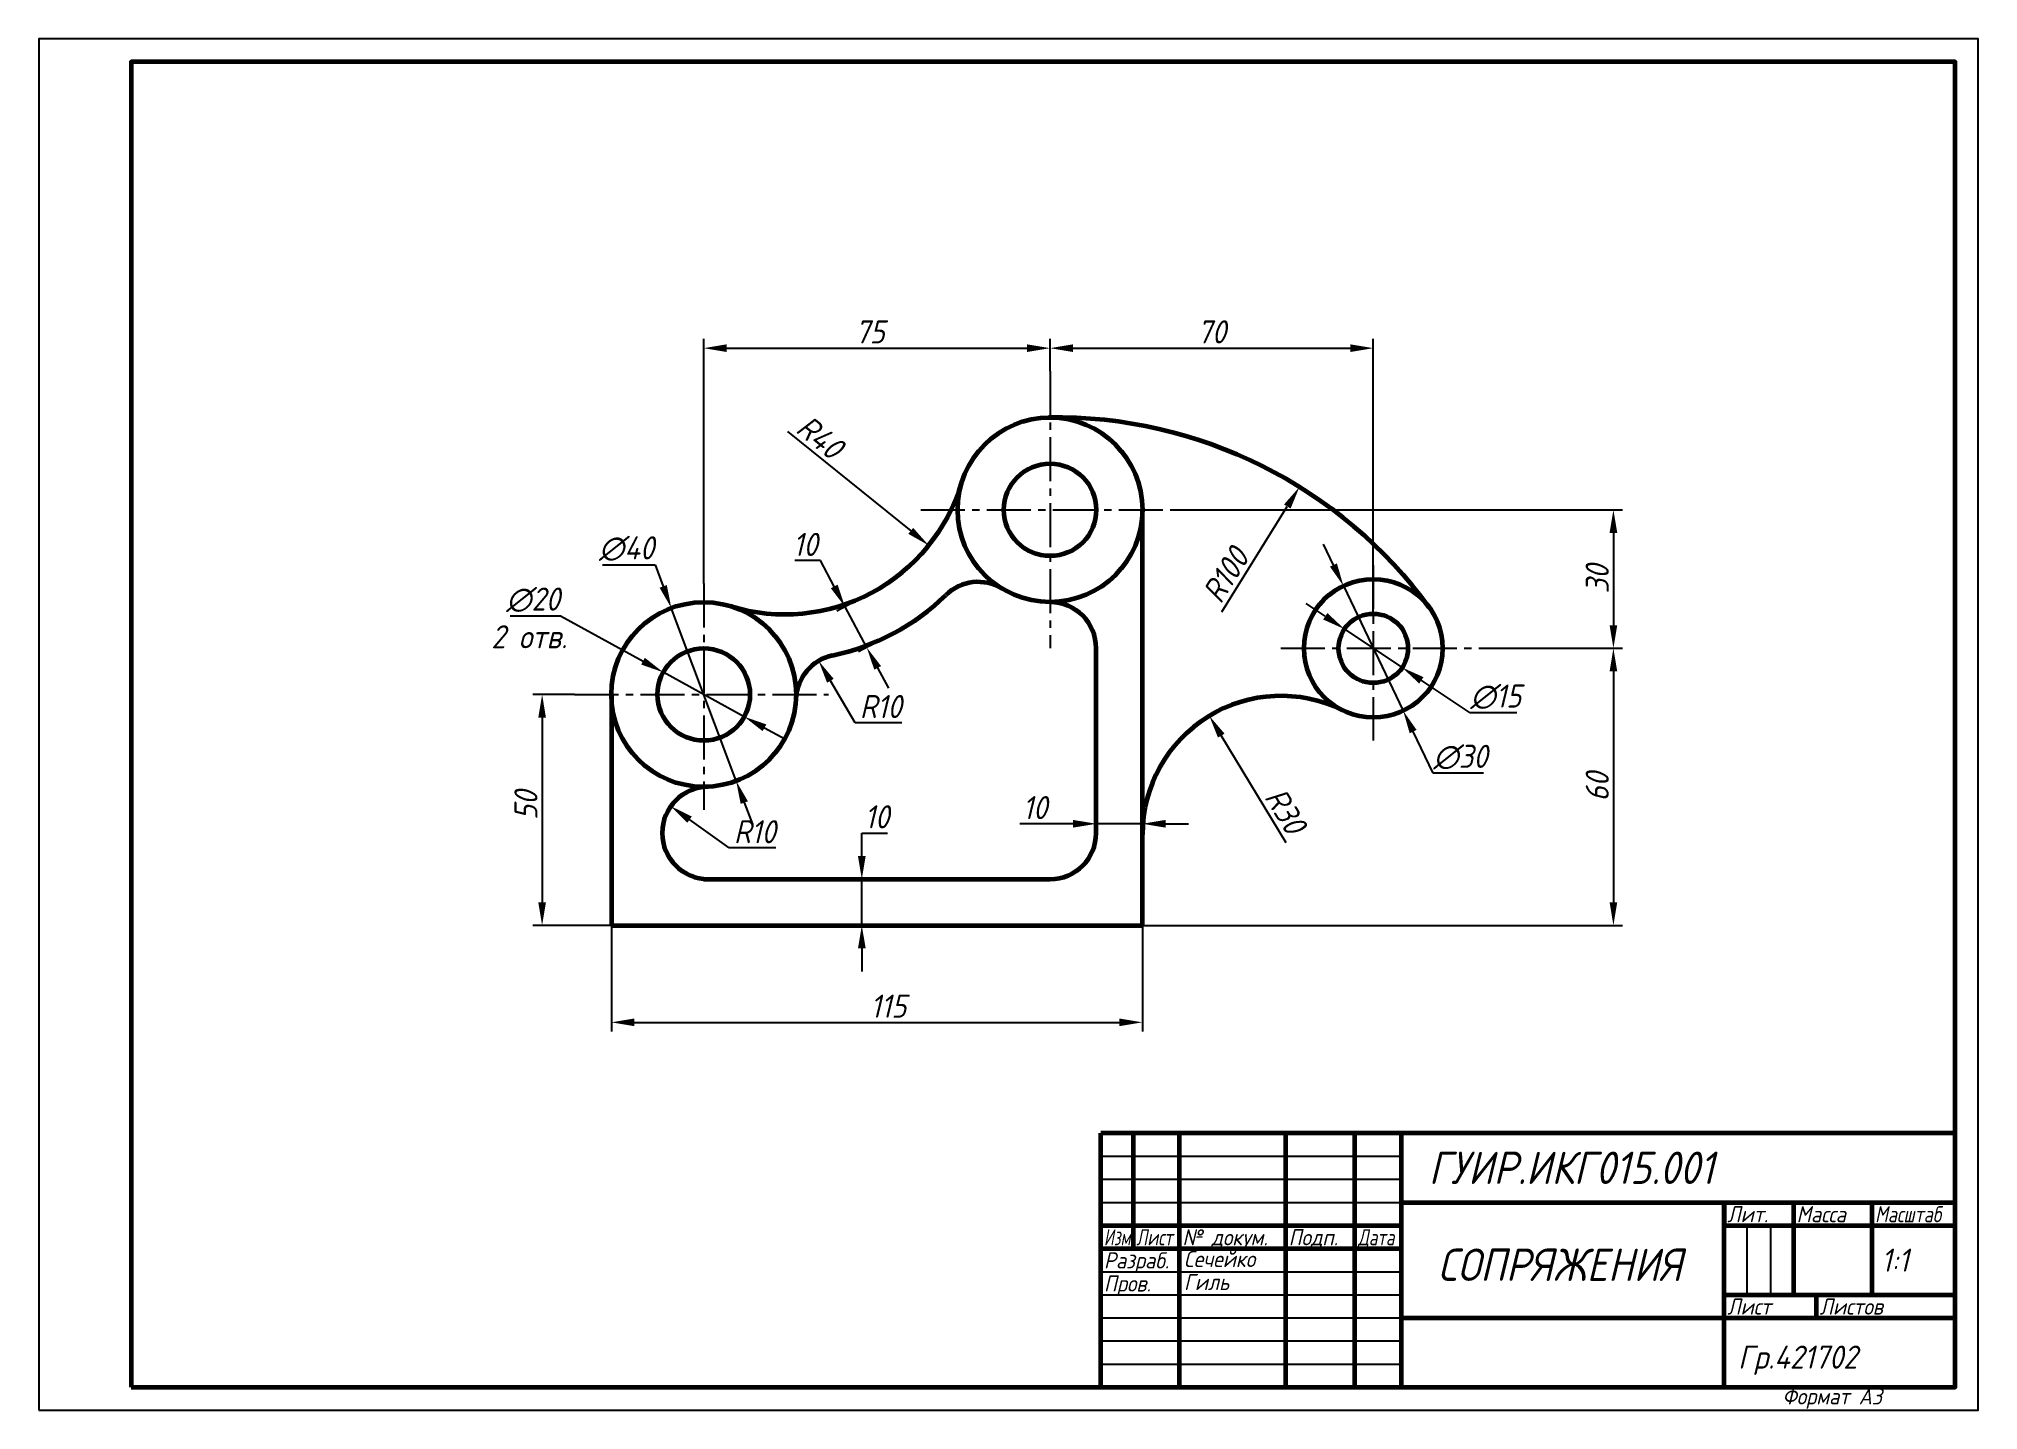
# Model space of a CAD drawing. Header units: millimetres. Extents: x 0 to 420, y 0 to 297.
import ezdxf

# ---------------------------------------------------------------- set-up
doc = ezdxf.new("R2010")
doc.units = ezdxf.units.MM
doc.header["$LTSCALE"] = 0.5
doc.linetypes.add('осевая2', pattern=[28.575, 19.05, -3.175, 3.175, -3.175])
doc.layers.get('0').update_dxf_attribs({"lineweight": 60})
doc.layers.get('Defpoints').update_dxf_attribs({"color": 5})
doc.layers.add('1-оси', color=1, linetype='осевая2')
doc.layers.add('3-размеры', color=6, linetype='Continuous')
doc.layers.add('4-текст', color=7, linetype='Continuous', true_color=0x00ad00)
doc.styles.get("Standard").update_dxf_attribs({"font": 'isocpeui.ttf', "width": 0.9})
doc.dimstyles.new('Standart', dxfattribs={"dimtxt": 5, "dimasz": 5, "dimexe": 2, "dimexo": 0, "dimgap": 1, "dimtad": 1, "dimtoh": 1, "dimdec": 0, "dimtxsty": 'Standard', "dimcen": 2.5, "dimadec": 0, "dimazin": 0, "dimtfac": 1, "dimtdec": 0, "dimtmove": 0, "dimatfit": 3, "dimldrblk": 'DOTSMALL', "dimfxl": 1, "dimarcsym": 0})

# ---------------------------------------------------------------- blocks, each defined once
blk = doc.blocks.new('*D2')
at = {"layer": '3-размеры', "color": 0, "lineweight": -2, "transparency": 16777216}
for p, q in [((278.6, 171.93), (274.44, 174.71)), ((282.76, 169.16), (295.24, 160.84)), ((310, 151), (299.4, 158.07)), ((320.09, 151), (310, 151))]:
    blk.add_line(p, q, dxfattribs=at)
at = {"layer": '3-размеры', "color": 0, "transparency": 16777216}
for points in [[(279.06, 172.63), (278.14, 171.24), (282.76, 169.16)], [(299.86, 158.76), (298.94, 157.37), (295.24, 160.84)]]:
    blk.add_solid(points, dxfattribs=at)
at = {"layer": 'Defpoints', "color": 0, "transparency": 16777216}
for p in [(282.76, 169.16), (295.24, 160.84)]:
    blk.add_point(p, dxfattribs=at)
at = {"layer": '3-размеры', "color": 0, "transparency": 16777216, "insert": (315.55, 154.5), "char_height": 5, "attachment_point": 5}
blk.add_mtext('∅15', dxfattribs=at)
blk = doc.blocks.new('_DotSmall')
at = {"color": 0, "linetype": 'ByBlock', "const_width": 0.5}
blk.add_lwpolyline([(-0.0625, 0, 1), (0.0625, 0, 1)], format="xyb", close=True, dxfattribs=at)
blk = doc.blocks.new('*D3')
at = {"layer": '3-размеры', "color": 0, "lineweight": -2, "transparency": 16777216}
for p, q in [((280.37, 183.04), (278.21, 187.55)), ((282.53, 178.53), (295.47, 151.47)), ((301.94, 137.94), (297.63, 146.96)), ((312.84, 137.94), (301.94, 137.94))]:
    blk.add_line(p, q, dxfattribs=at)
at = {"layer": '3-размеры', "color": 0, "transparency": 16777216}
for points in [[(281.12, 183.4), (279.62, 182.68), (282.53, 178.53)], [(298.38, 147.32), (296.88, 146.6), (295.47, 151.47)]]:
    blk.add_solid(points, dxfattribs=at)
at = {"layer": 'Defpoints', "color": 0, "transparency": 16777216}
for p in [(282.53, 178.53), (295.47, 151.47)]:
    blk.add_point(p, dxfattribs=at)
at = {"layer": '3-размеры', "color": 0, "transparency": 16777216, "insert": (307.89, 141.44), "char_height": 5, "attachment_point": 5}
blk.add_mtext('∅30', dxfattribs=at)
blk = doc.blocks.new('*D4')
at = {"layer": '3-размеры', "color": 0, "lineweight": -2, "transparency": 16777216}
for p, q in [((122.11, 183.09), (133.47, 183.09)), ((133.47, 183.09), (135.22, 178.41)), ((151.02, 136.27), (136.98, 173.73)), ((152.78, 131.59), (154.53, 126.91))]:
    blk.add_line(p, q, dxfattribs=at)
at = {"layer": '3-размеры', "color": 0, "transparency": 16777216}
for points in [[(136, 178.7), (134.44, 178.12), (136.98, 173.73)], [(153.56, 131.88), (152, 131.3), (151.02, 136.27)]]:
    blk.add_solid(points, dxfattribs=at)
at = {"layer": 'Defpoints', "color": 0, "transparency": 16777216}
for p in [(136.98, 173.73), (151.02, 136.27)]:
    blk.add_point(p, dxfattribs=at)
at = {"layer": '3-размеры', "color": 0, "transparency": 16777216, "insert": (127.29, 186.59), "char_height": 5, "attachment_point": 5}
blk.add_mtext('∅40', dxfattribs=at)
blk = doc.blocks.new('*D5')
at = {"layer": '3-размеры', "color": 0, "lineweight": -2, "transparency": 16777216}
for p, q in [((102.1, 172), (113, 172)), ((113, 172), (130.85, 162.21)), ((152.77, 150.19), (135.23, 159.81)), ((157.15, 147.79), (161.54, 145.38))]:
    blk.add_line(p, q, dxfattribs=at)
at = {"layer": '3-размеры', "color": 0, "transparency": 16777216}
for points in [[(131.25, 162.94), (130.45, 161.48), (135.23, 159.81)], [(157.55, 148.52), (156.75, 147.06), (152.77, 150.19)]]:
    blk.add_solid(points, dxfattribs=at)
at = {"layer": 'Defpoints', "color": 0, "transparency": 16777216}
for p in [(135.23, 159.81), (152.77, 150.19)]:
    blk.add_point(p, dxfattribs=at)
at = {"layer": '3-размеры', "color": 0, "transparency": 16777216, "insert": (107.05, 175.5), "char_height": 5, "attachment_point": 5}
blk.add_mtext('∅20', dxfattribs=at)
blk = doc.blocks.new('*D6')
at = {"layer": '3-размеры', "color": 0, "lineweight": -2, "transparency": 16777216}
for p, q in [((176.79, 148.89), (171.43, 157.97)), ((186.88, 148.89), (176.79, 148.89))]:
    blk.add_line(p, q, dxfattribs=at)
at = {"layer": '3-размеры', "color": 0, "transparency": 16777216}
blk.add_solid([(172.14, 158.39), (170.71, 157.55), (168.88, 162.27)], dxfattribs=at)
at = {"layer": 'Defpoints', "color": 0, "transparency": 16777216}
for p in [(168.88, 162.27), (173.97, 153.67)]:
    blk.add_point(p, dxfattribs=at)
at = {"layer": '3-размеры', "color": 0, "transparency": 16777216, "insert": (182.34, 152.39), "char_height": 5, "attachment_point": 5}
blk.add_mtext('R10', dxfattribs=at)
blk = doc.blocks.new('*D7')
at = {"layer": '3-размеры', "color": 0, "lineweight": -2, "transparency": 16777216}
blk.add_line((162.13, 211.92), (188.84, 190.43), dxfattribs=at)
at = {"layer": '3-размеры', "color": 0, "transparency": 16777216}
blk.add_solid([(189.36, 191.08), (188.31, 189.78), (192.73, 187.29)], dxfattribs=at)
at = {"layer": 'Defpoints', "color": 0, "transparency": 16777216}
for p in [(161.57, 212.37), (192.73, 187.29)]:
    blk.add_point(p, dxfattribs=at)
at = {"layer": '3-размеры', "color": 0, "transparency": 16777216, "insert": (169.19, 210.73), "char_height": 5, "attachment_point": 5, "rotation": 321.1767}
blk.add_mtext('R40', dxfattribs=at)
blk = doc.blocks.new('*D8')
at = {"layer": '3-размеры', "color": 0, "lineweight": -2, "transparency": 16777216}
for p, q in [((149.51, 121.78), (140.93, 127.91)), ((159.61, 121.78), (149.51, 121.78))]:
    blk.add_line(p, q, dxfattribs=at)
at = {"layer": '3-размеры', "color": 0, "transparency": 16777216}
blk.add_solid([(141.42, 128.58), (140.45, 127.23), (136.86, 130.81)], dxfattribs=at)
at = {"layer": 'Defpoints', "color": 0, "transparency": 16777216}
for p in [(136.86, 130.81), (145, 125)]:
    blk.add_point(p, dxfattribs=at)
at = {"layer": '3-размеры', "color": 0, "transparency": 16777216, "insert": (155.06, 125.28), "char_height": 5, "attachment_point": 5}
blk.add_mtext('R10', dxfattribs=at)
blk = doc.blocks.new('*D9')
at = {"layer": '3-размеры', "color": 0, "lineweight": -2, "transparency": 16777216}
blk.add_line((256.21, 172.9), (270.38, 195.71), dxfattribs=at)
at = {"layer": '3-размеры', "color": 0, "transparency": 16777216}
blk.add_solid([(269.67, 196.15), (271.09, 195.27), (273.02, 199.96)], dxfattribs=at)
at = {"layer": 'Defpoints', "color": 0, "transparency": 16777216}
for p in [(273.02, 199.96), (220.25, 115.01)]:
    blk.add_point(p, dxfattribs=at)
at = {"layer": '3-размеры', "color": 0, "transparency": 16777216, "insert": (257.03, 180.85), "char_height": 5, "attachment_point": 5, "rotation": 58.1546}
blk.add_mtext('R100', dxfattribs=at)
blk = doc.blocks.new('*D10')
at = {"layer": '3-размеры', "color": 0, "lineweight": -2, "transparency": 16777216}
blk.add_line((270.11, 122.85), (256.07, 146.09), dxfattribs=at)
at = {"layer": '3-размеры', "color": 0, "transparency": 16777216}
blk.add_solid([(256.79, 146.52), (255.36, 145.66), (253.49, 150.37)], dxfattribs=at)
at = {"layer": 'Defpoints', "color": 0, "transparency": 16777216}
for p in [(253.49, 150.37), (269, 124.69)]:
    blk.add_point(p, dxfattribs=at)
at = {"layer": '3-размеры', "color": 0, "transparency": 16777216, "insert": (270, 129.81), "char_height": 5, "attachment_point": 5, "rotation": 301.1317}
blk.add_mtext('R30', dxfattribs=at)
blk = doc.blocks.new('*D11')
at = {"layer": '3-размеры', "color": 0, "lineweight": -2, "transparency": 16777216}
for p, q in [((144, 179), (144, 232)), ((219, 225), (219, 232)), ((149, 230), (214, 230))]:
    blk.add_line(p, q, dxfattribs=at)
at = {"layer": '3-размеры', "color": 0, "transparency": 16777216}
for points in [[(149, 230.83), (149, 229.17), (144, 230)], [(214, 230.83), (214, 229.17), (219, 230)]]:
    blk.add_solid(points, dxfattribs=at)
at = {"layer": 'Defpoints', "color": 0, "transparency": 16777216}
for p in [(219, 230), (219, 225), (144, 179)]:
    blk.add_point(p, dxfattribs=at)
at = {"layer": '3-размеры', "color": 0, "transparency": 16777216, "insert": (180, 233.53), "char_height": 5, "attachment_point": 5}
blk.add_mtext('75', dxfattribs=at)
blk = doc.blocks.new('*D12')
at = {"layer": '3-размеры', "color": 0, "lineweight": -2, "transparency": 16777216}
for p, q in [((219, 225), (219, 232)), ((289, 172.5), (289, 232)), ((224, 230), (284, 230))]:
    blk.add_line(p, q, dxfattribs=at)
at = {"layer": '3-размеры', "color": 0, "transparency": 16777216}
for points in [[(224, 230.83), (224, 229.17), (219, 230)], [(284, 230.83), (284, 229.17), (289, 230)]]:
    blk.add_solid(points, dxfattribs=at)
at = {"layer": 'Defpoints', "color": 0, "transparency": 16777216}
for p in [(289, 230), (219, 225), (289, 172.5)]:
    blk.add_point(p, dxfattribs=at)
at = {"layer": '3-размеры', "color": 0, "transparency": 16777216, "insert": (254, 233.53), "char_height": 5, "attachment_point": 5}
blk.add_mtext('70', dxfattribs=at)
blk = doc.blocks.new('*D13')
at = {"layer": '3-размеры', "color": 0, "lineweight": -2, "transparency": 16777216}
for p, q in [((246, 195), (343, 195)), ((341, 190), (341, 170)), ((312, 165), (343, 165))]:
    blk.add_line(p, q, dxfattribs=at)
at = {"layer": '3-размеры', "color": 0, "transparency": 16777216}
for points in [[(340.17, 190), (341.83, 190), (341, 195)], [(340.17, 170), (341.83, 170), (341, 165)]]:
    blk.add_solid(points, dxfattribs=at)
at = {"layer": 'Defpoints', "color": 0, "transparency": 16777216}
for p in [(246, 195), (312, 165), (341, 165)]:
    blk.add_point(p, dxfattribs=at)
at = {"layer": '3-размеры', "color": 0, "transparency": 16777216, "insert": (337.5, 180), "char_height": 5, "attachment_point": 5, "rotation": 90}
blk.add_mtext('30', dxfattribs=at)
blk = doc.blocks.new('*D14')
at = {"layer": '3-размеры', "color": 0, "lineweight": -2, "transparency": 16777216}
for p, q in [((312, 165), (343, 165)), ((341, 160), (341, 110)), ((239, 105), (343, 105))]:
    blk.add_line(p, q, dxfattribs=at)
at = {"layer": '3-размеры', "color": 0, "transparency": 16777216}
for points in [[(340.17, 160), (341.83, 160), (341, 165)], [(340.17, 110), (341.83, 110), (341, 105)]]:
    blk.add_solid(points, dxfattribs=at)
at = {"layer": 'Defpoints', "color": 0, "transparency": 16777216}
for p in [(312, 165), (239, 105), (341, 105)]:
    blk.add_point(p, dxfattribs=at)
at = {"layer": '3-размеры', "color": 0, "transparency": 16777216, "insert": (337.5, 135), "char_height": 5, "attachment_point": 5, "rotation": 90}
blk.add_mtext('60', dxfattribs=at)
blk = doc.blocks.new('*D15')
at = {"layer": '3-размеры', "color": 0, "lineweight": -2, "transparency": 16777216}
for p, q in [((116, 155), (107, 155)), ((109, 150), (109, 110)), ((124, 105), (107, 105))]:
    blk.add_line(p, q, dxfattribs=at)
at = {"layer": '3-размеры', "color": 0, "transparency": 16777216}
for points in [[(108.17, 150), (109.83, 150), (109, 155)], [(108.17, 110), (109.83, 110), (109, 105)]]:
    blk.add_solid(points, dxfattribs=at)
at = {"layer": 'Defpoints', "color": 0, "transparency": 16777216}
for p in [(116, 155), (109, 105), (124, 105)]:
    blk.add_point(p, dxfattribs=at)
at = {"layer": '3-размеры', "color": 0, "transparency": 16777216, "insert": (105.5, 131), "char_height": 5, "attachment_point": 5, "rotation": 90}
blk.add_mtext('50', dxfattribs=at)
blk = doc.blocks.new('*D16')
at = {"layer": '3-размеры', "color": 0, "lineweight": -2, "transparency": 16777216}
for p, q in [((124, 105), (124, 82)), ((239, 105), (239, 82)), ((129, 84), (234, 84))]:
    blk.add_line(p, q, dxfattribs=at)
at = {"layer": '3-размеры', "color": 0, "transparency": 16777216}
for points in [[(129, 84.83), (129, 83.17), (124, 84)], [(234, 84.83), (234, 83.17), (239, 84)]]:
    blk.add_solid(points, dxfattribs=at)
at = {"layer": 'Defpoints', "color": 0, "transparency": 16777216}
for p in [(124, 105), (239, 105), (239, 84)]:
    blk.add_point(p, dxfattribs=at)
at = {"layer": '3-размеры', "color": 0, "transparency": 16777216, "insert": (184, 87.5), "char_height": 5, "attachment_point": 5}
blk.add_mtext('115', dxfattribs=at)
blk = doc.blocks.new('*D17')
at = {"layer": '3-размеры', "color": 0, "lineweight": -2, "transparency": 16777216}
for p, q in [((178.23, 120), (178.23, 125)), ((178.23, 125), (183.77, 125)), ((181.5, 115), (176.23, 115)), ((178.23, 105), (178.23, 115)), ((181.5, 105), (176.23, 105)), ((178.23, 100), (178.23, 95))]:
    blk.add_line(p, q, dxfattribs=at)
at = {"layer": '3-размеры', "color": 0, "transparency": 16777216}
for points in [[(177.4, 120), (179.07, 120), (178.23, 115)], [(177.4, 100), (179.07, 100), (178.23, 105)]]:
    blk.add_solid(points, dxfattribs=at)
at = {"layer": 'Defpoints', "color": 0, "transparency": 16777216}
for p in [(181.5, 115), (178.23, 105), (181.5, 105)]:
    blk.add_point(p, dxfattribs=at)
at = {"layer": '3-размеры', "color": 0, "transparency": 16777216, "insert": (181.5, 128.5), "char_height": 5, "attachment_point": 5}
blk.add_mtext('10', dxfattribs=at)
blk = doc.blocks.new('*D18')
at = {"layer": '3-размеры', "color": 0, "lineweight": -2, "transparency": 16777216}
for p, q in [((169.27, 184), (163.73, 184)), ((172.25, 178.4), (169.27, 184)), ((180.39, 177.08), (172.84, 173.05)), ((179.31, 165.17), (174.6, 173.99)), ((185.1, 168.25), (177.55, 164.22)), ((181.66, 160.75), (184.02, 156.34))]:
    blk.add_line(p, q, dxfattribs=at)
at = {"layer": '3-размеры', "color": 0, "transparency": 16777216}
for points in [[(172.99, 178.79), (171.52, 178.01), (174.6, 173.99)], [(182.4, 161.15), (180.93, 160.36), (179.31, 165.17)]]:
    blk.add_solid(points, dxfattribs=at)
at = {"layer": 'Defpoints', "color": 0, "transparency": 16777216}
for p in [(180.39, 177.08), (185.1, 168.25), (179.31, 165.17)]:
    blk.add_point(p, dxfattribs=at)
at = {"layer": '3-размеры', "color": 0, "transparency": 16777216, "insert": (166, 187.5), "char_height": 5, "attachment_point": 5}
blk.add_mtext('10', dxfattribs=at)
blk = doc.blocks.new('*D19')
at = {"layer": '3-размеры', "color": 0, "lineweight": -2, "transparency": 16777216}
for p, q in [((224, 127), (212.47, 127)), ((229, 125), (229, 129)), ((239, 127), (229, 127)), ((239, 125), (239, 129)), ((244, 127), (249, 127))]:
    blk.add_line(p, q, dxfattribs=at)
at = {"layer": '3-размеры', "color": 0, "transparency": 16777216}
for points in [[(224, 127.83), (224, 126.17), (229, 127)], [(244, 127.83), (244, 126.17), (239, 127)]]:
    blk.add_solid(points, dxfattribs=at)
at = {"layer": 'Defpoints', "color": 0, "transparency": 16777216}
for p in [(239, 127), (229, 125), (239, 125)]:
    blk.add_point(p, dxfattribs=at)
at = {"layer": '3-размеры', "color": 0, "transparency": 16777216, "insert": (215.73, 130.5), "char_height": 5, "attachment_point": 5}
blk.add_mtext('10', dxfattribs=at)

msp = doc.modelspace()

# ---------------------------------------------------------------- linework, layer by layer
for p, q in [((239, 105), (239, 195)), ((229, 125), (229, 165)), ((124, 155), (124, 105)), ((144, 115), (219, 115)), ((124, 105), (239, 105)), ((365, 45), (365, 40))]:
    msp.add_line(p, q)
at = {"lineweight": 60}
for p, q in [((415, 60), (230, 60)), ((230, 5), (230, 60)), ((237, 60), (237, 35)), ((247, 5), (247, 60)), ((270, 60), (270, 5)), ((285, 5), (285, 60)), ((295, 60), (295, 5)), ((295, 45), (415, 45)), ((365, 5), (365, 45)), ((380, 45), (380, 25)), ((397, 25), (397, 45)), ((230, 40), (295, 40)), ((365, 40), (415, 40)), ((230, 35), (295, 35)), ((365, 25), (415, 25)), ((385, 20), (385, 25)), ((295, 20), (415, 20))]:
    msp.add_line(p, q, dxfattribs=at)
at = {"lineweight": -3}
for p, q in [((230, 55), (295, 55)), ((230, 50), (295, 50)), ((230, 45), (295, 45)), ((370, 25), (370, 40)), ((375, 40), (375, 25)), ((230, 30), (295, 30)), ((230, 25), (295, 25)), ((230, 20), (295, 20)), ((230, 15), (295, 15)), ((230, 10), (295, 10))]:
    msp.add_line(p, q, dxfattribs=at)
at = {"lineweight": 60}
msp.add_lwpolyline([(20, 5), (415, 5), (415, 292), (20, 292)], close=True, dxfattribs=at)
for centre, radius in [((219, 195), 20), ((219, 195), 10), ((289, 165), 15), ((144, 155), 20), ((289, 165), 7.5), ((144, 155), 10)]:
    msp.add_circle(centre, radius)
for centre, radius, start, end in [((220.25, 115.01), 100, 36.0237, 90.8983), ((161.57, 212.37), 40, 252.973, 343.172), ((161.57, 212.37), 50, 281.928, 314.2169), ((203.41, 169.37), 10, 58.6944, 134.2169), ((219, 165), 10, 0, 90), ((173.97, 153.67), 10, 101.928, 177.4505), ((269, 124.69), 30, 63.6122, 180), ((145, 125), 10, 90, 270), ((219, 125), 10, 270, 0)]:
    msp.add_arc(centre, radius, start, end)
at = {"layer": '1-оси'}
for p, q in [((219, 225), (219, 165)), ((191, 195), (246, 195)), ((289, 183), (289, 145)), ((144, 179), (144, 130)), ((269, 165), (312, 165)), ((116, 155), (171, 155))]:
    msp.add_line(p, q, dxfattribs=at)
at = {"layer": 'Defpoints'}
msp.add_lwpolyline([(0, 0), (420, 0), (420, 297), (0, 297)], close=True, dxfattribs=at)

# ---------------------------------------------------------------- texts
at = {"lineweight": -3, "width": 0.9}
msp.add_text('Формат А3', height=3.5, dxfattribs=at).set_placement((377.6, 1.25))
at = {"layer": '3-размеры', "width": 0.9}
msp.add_text('2 отв.', height=5, dxfattribs=at).set_placement((98, 165))
at = {"layer": '4-текст', "width": 0.9}
for s, height, p in [('ГУИР.ИКГ015.001', 7, (301, 49)), ('Сечейко', 3.5, (248, 31)), ('СОПРЯЖЕНИЯ', 7, (303, 28)), ('1:1', 5, (399, 30)), ('Гиль', 3.5, (248, 26)), ('Гр.421702', 5, (368, 9))]:
    msp.add_text(s, height=height, dxfattribs=at).set_placement(p)
at = {"layer": '4-текст', "lineweight": -3}
for s, width, p in [('Лит.', 0.9, (365.67, 40.7)), ('Масса', 0.9, (380.67, 40.7)), ('Масштаб', 0.8, (397.67, 40.7)), ('Изм.', 0.7, (230.67, 35.7)), ('Лист', 0.75, (237.67, 35.7)), ('№ докум.', 0.9, (247.67, 35.7)), ('Подп.', 0.9, (270.67, 35.7)), ('Дата', 0.75, (285.67, 35.7)), ('Разраб.', 0.9, (230.67, 30.7)), ('Пров.', 0.9, (230.67, 25.7)), ('Лист', 0.9, (365.67, 20.7)), ('Листов', 0.9, (385.67, 20.7))]:
    msp.add_text(s, height=3.5, dxfattribs=dict(at, width=width)).set_placement(p)

# ---------------------------------------------------------------- dimensions: what is measured, and where the dimension line sits
at = {"layer": '3-размеры'}
for base, p1, p2, picture, middle in [((219, 230), (144, 179), (219, 225), '*D11', (180, 230)), ((239, 84), (124, 105), (239, 105), '*D16', (184, 84))]:
    dim = msp.add_linear_dim(base=base, p1=p1, p2=p2, dimstyle='Standart', dxfattribs=at)
    dim.commit()
    dim.dimension.update_dxf_attribs({"geometry": picture, "text_midpoint": middle, "dimtype": 160})
dim = msp.add_linear_dim(base=(289, 230), p1=(219, 225), p2=(289, 172.5), dimstyle='Standart', override={"dimtmove": 1}, dxfattribs=at)
dim.commit()
dim.dimension.update_dxf_attribs({"geometry": '*D12', "text_midpoint": (254, 233.53)})
for center, mpoint, picture, middle in [((161.57, 212.37), (192.73, 187.29), '*D7', (167, 208)), ((220.25, 115.01), (273.02, 199.96), '*D9', (260, 179)), ((173.97, 153.67), (168.88, 162.27), '*D6', (182.34, 148.89)), ((269, 124.69), (253.49, 150.37), '*D10', (267, 128)), ((145, 125), (136.86, 130.81), '*D8', (155.06, 121.78))]:
    dim = msp.add_radius_dim(center=center, mpoint=mpoint, dimstyle='Standart', dxfattribs=at)
    dim.commit()
    dim.dimension.update_dxf_attribs({"geometry": picture, "text_midpoint": middle, "dimtype": 164})
for base, p1, p2, angle, picture, middle, dimtype in [((341, 165), (246, 195), (312, 165), 90, '*D13', (341, 180), 160), ((179.31, 165.17), (180.39, 177.08), (185.1, 168.25), 298.0725, '*D18', (166, 184), 161), ((109, 105), (116, 155), (124, 105), 90, '*D15', (109, 131), 160), ((178.23, 105), (181.5, 115), (181.5, 105), 270, '*D17', (181.5, 125), 161), ((239, 127), (229, 125), (239, 125), 0, '*D19', (215.73, 127), 161)]:
    dim = msp.add_linear_dim(base=base, p1=p1, p2=p2, angle=angle, dimstyle='Standart', dxfattribs=at)
    dim.commit()
    dim.dimension.update_dxf_attribs({"geometry": picture, "text_midpoint": middle, "dimtype": dimtype})
for p1, p2, picture, middle in [((151.02, 136.27), (136.98, 173.73), '*D4', (127.29, 186.59)), ((282.53, 178.53), (295.47, 151.47), '*D3', (307.89, 141.44))]:
    dim = msp.add_diameter_dim_2p(p1=p1, p2=p2, dimstyle='Standart', dxfattribs=at)
    dim.commit()
    dim.dimension.update_dxf_attribs({"geometry": picture, "text_midpoint": middle})
for p1, p2, picture, middle in [((152.77, 150.19), (135.23, 159.81), '*D5', (107.05, 172)), ((282.76, 169.16), (295.24, 160.84), '*D2', (315.55, 151))]:
    dim = msp.add_diameter_dim_2p(p1=p1, p2=p2, dimstyle='Standart', dxfattribs=at)
    dim.commit()
    dim.dimension.update_dxf_attribs({"geometry": picture, "text_midpoint": middle, "dimtype": 163})
dim = msp.add_linear_dim(base=(341, 105), p1=(312, 165), p2=(239, 105), angle=90, dimstyle='Standart', override={"dimtmove": 1}, dxfattribs=at)
dim.commit()
dim.dimension.update_dxf_attribs({"geometry": '*D14', "text_midpoint": (337.5, 135)})

doc.saveas('drawing.dxf')
